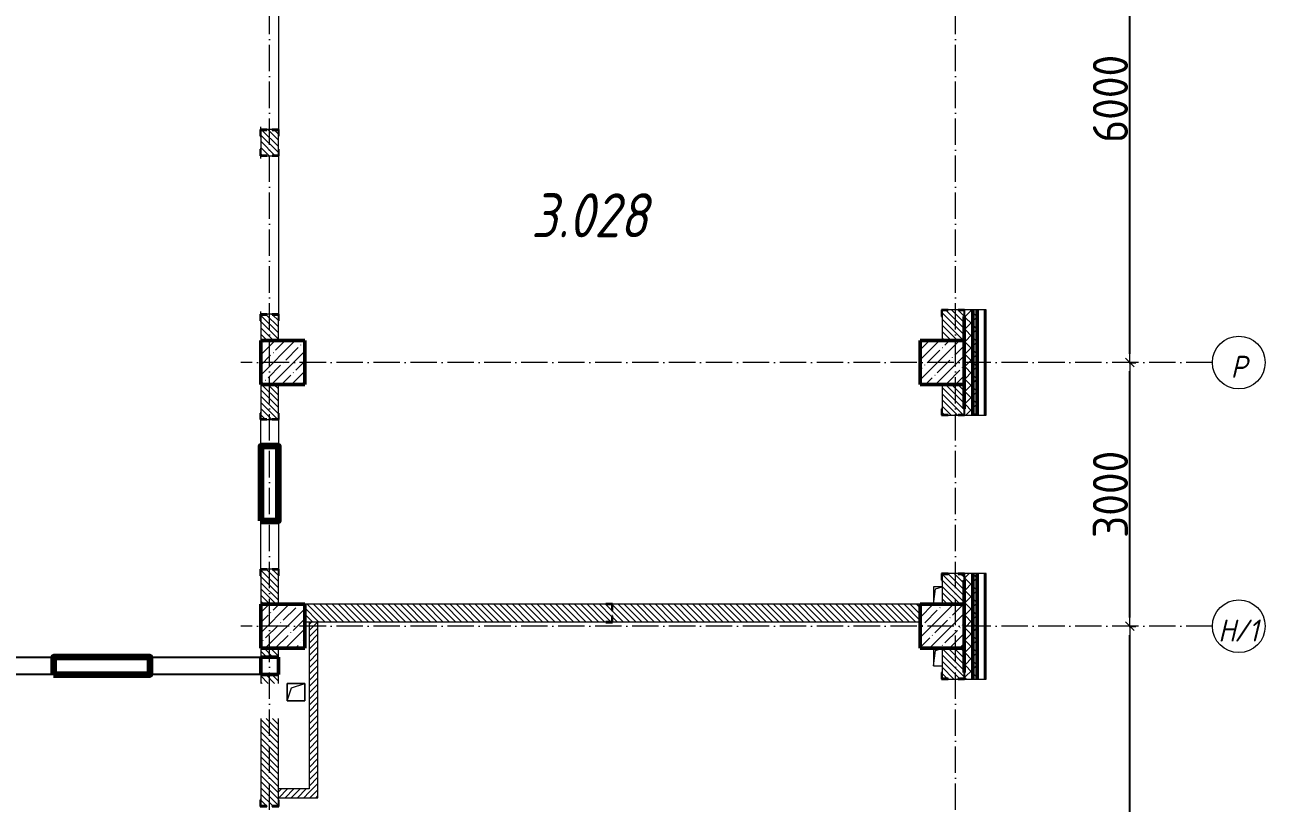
# Model space of a CAD drawing. Header units: millimetres. Extents: x -356862 to 418287, y 0 to 839748.
# Drawn here: x 232995 to 247103, y 482334 to 491188 of the extents above; entities that cross this region are included whole.
import ezdxf

# ---------------------------------------------------------------- set-up
doc = ezdxf.new("R2010")
doc.units = ezdxf.units.MM
doc.linetypes.add('50_200_ШТРИХ_1Т_ш5_п1_п1_', pattern=[700, 500, -100, 0, -100])
for name, color, linetype, lineweight in [('9.7) Заделка 956 шт', 6, 'Continuous', 158), ('A-____-____-DIMS', 7, 'Continuous', 9), ('A-FLOR-____-OTLN', 7, 'Continuous', 9), ('A-GENM-____-MCUT', 7, 'Continuous', 25), ('A-GENM-____-OTLN', 7, 'Continuous', 9), ('A-GENM-____-OTLN-1', 7, 'Continuous', 25), ('A-WALL-____-MCUT-2', 7, 'Continuous', 50), ('A-WALL-____-MCUT-3', 7, 'Continuous', 9), ('A-WALL-____-PATT-1', 7, 'Continuous', 9), ('A-WALL-FNSH-MCUT-1', 7, 'Continuous', 9), ('I-WALL-____-OTLN', 7, 'Continuous', 9), ('S-COLS-____-MCUT', 7, 'Continuous', 50), ('S-COLS-____-OTLN', 7, 'Continuous', 9), ('S-GRID-____-IDEN', 7, 'Continuous', 9), ('S-GRID-____-OTLN-1', 7, '50_200_ШТРИХ_1Т_ш5_п1_п1_', 9), ('Марки помещений', 7, 'Continuous', 9)]:
    doc.layers.add(name, color=color, linetype=linetype, lineweight=lineweight)
doc.styles.add('ISOCPEUR_I', font='isocpeui.ttf', dxfattribs={"width": 0.9, "height": 2.5})
doc.styles.add('ISOCPEUR_I_2', font='isocpeui.ttf', dxfattribs={"width": 0.85, "height": 2.3})
doc.styles.add('СПДС', font='isocpeur.ttf', dxfattribs={"width": 0.9})
doc.dimstyles.new('Размера А3', dxfattribs={"dimtxt": 200, "dimasz": 100, "dimexe": 70, "dimexo": 100, "dimgap": 20, "dimtad": 1, "dimdec": 0, "dimrnd": 10, "dimzin": 0, "dimdsep": 46, "dimtxsty": 'СПДС', "dimblk": 'ARROWHEAD_6', "dimcen": 1, "dimclrd": 256, "dimclre": 256, "dimclrt": 256, "dimazin": 0, "dimtfac": 1, "dimtdec": 0, "dimtmove": 2, "dimatfit": 3, "dimfxl": 1, "dimtolj": 1, "dimtzin": 0, "dimarcsym": 0})
pattern_1 = [(135, (142429.057, 459015.94), (-35.35534, -35.35534), [])]
pattern_2 = [(45, (142429.06, 459015.94), (-70.71068, 70.71068), []), (135, (142429.06, 459015.94), (-70.71068, -70.71068), [])]
pattern_3 = [(45, (142429.057, 459015.94), (-35.35534, 35.35534), [])]

# ---------------------------------------------------------------- blocks, each defined once
blk = doc.blocks.new('BSC_Колонна _Прямоугольная - 500х500-V31-АР1_План отверстий 3 этажа в осях 1-64_А-ГГ')
at = {"layer": 'S-COLS-____-OTLN'}
h = blk.add_hatch(dxfattribs=at)
h.set_pattern_fill('FP_68', color=256, style=0, pattern_type=2)
h.set_pattern_definition([(45, (-101000, -25331.04), (-114.04925, 114.04925), []), (45, (-100885.95, -25331.04), (-114.04925, 114.04925), [201.613, -40.323, 3.353, -36.97])])
h.paths.add_polyline_path([(-250, -250), (250, -250), (250, 250), (-250, 250)], flags=0)
at = {"layer": 'S-COLS-____-MCUT'}
for p, q in [((250, 250), (-250, 250)), ((-250, 250), (-250, -250)), ((250, -250), (250, 250)), ((-250, -250), (250, -250))]:
    blk.add_line(p, q, dxfattribs=at)
blk = doc.blocks.new('BSC_Колонна _Прямоугольная - 500х500-V32-АР1_План отверстий 3 этажа в осях 1-64_А-ГГ')
at = {"layer": 'S-COLS-____-OTLN'}
h = blk.add_hatch(dxfattribs=at)
h.set_pattern_fill('FP_69', color=256, style=0, pattern_type=2)
h.set_pattern_definition([(45, (-93500, -25331.04), (-114.04925, 114.04925), []), (45, (-93385.95, -25331.04), (-114.04925, 114.04925), [201.613, -40.323, 3.353, -36.97])])
h.paths.add_polyline_path([(-250, -250), (250, -250), (250, 250), (-250, 250)], flags=0)
at = {"layer": 'S-COLS-____-MCUT'}
for p, q in [((250, 250), (-250, 250)), ((-250, 250), (-250, -250)), ((250, -250), (250, 250)), ((-250, -250), (250, -250))]:
    blk.add_line(p, q, dxfattribs=at)
blk = doc.blocks.new('BSC_Колонна _Прямоугольная - 500х500-V39-АР1_План отверстий 3 этажа в осях 1-64_А-ГГ')
at = {"layer": 'S-COLS-____-OTLN'}
h = blk.add_hatch(dxfattribs=at)
h.set_pattern_fill('FP_76', color=256, style=0, pattern_type=2)
h.set_pattern_definition([(45, (-101000, -28331.04), (-114.04925, 114.04925), []), (45, (-100885.95, -28331.04), (-114.04925, 114.04925), [201.613, -40.323, 3.353, -36.97])])
h.paths.add_polyline_path([(-250, -250), (250, -250), (250, 250), (-250, 250), (-250, -76)], flags=0)
at = {"layer": 'S-COLS-____-MCUT'}
for p, q in [((250, 250), (-250, 250)), ((-250, 250), (-250, -250)), ((250, -250), (250, 250)), ((-250, -250), (250, -250))]:
    blk.add_line(p, q, dxfattribs=at)
blk = doc.blocks.new('BSC_Колонна _Прямоугольная - 500х500-V40-АР1_План отверстий 3 этажа в осях 1-64_А-ГГ')
at = {"layer": 'S-COLS-____-OTLN'}
h = blk.add_hatch(dxfattribs=at)
h.set_pattern_fill('FP_77', color=256, style=0, pattern_type=2)
h.set_pattern_definition([(45, (-93500, -28331.04), (-114.04925, 114.04925), []), (45, (-93385.95, -28331.04), (-114.04925, 114.04925), [201.613, -40.323, 3.353, -36.97])])
h.paths.add_polyline_path([(-250, -250), (250, -250), (250, 250), (-250, 250), (-250, -76)], flags=0)
at = {"layer": 'S-COLS-____-MCUT'}
for p, q in [((250, 250), (-250, 250)), ((-250, 250), (-250, -250)), ((250, -250), (250, 250)), ((-250, -250), (250, -250))]:
    blk.add_line(p, q, dxfattribs=at)
blk = doc.blocks.new('Фахверк_СКБ_Уголок - 250_2700-27497298-АР1_План отверстий 3 этажа в осях 1-64_А-ГГ')
at = {"layer": 'A-GENM-____-MCUT'}
for p, q in [((200, 181), (125, 181)), ((125, 181), (125, 106)), ((131, 106), (131, 175)), ((131, 175), (200, 175)), ((200, 175), (200, 181)), ((125, 106), (131, 106)), ((131, -6), (125, -6)), ((125, -6), (125, -81)), ((125, -81), (200, -81)), ((131, -75), (131, -6)), ((200, -75), (131, -75)), ((200, -81), (200, -75))]:
    blk.add_line(p, q, dxfattribs=at)
blk = doc.blocks.new('154_Стойка_СКБ_Уголок - СМ-2480_200-28346303-АР1_План отверстий 3 этажа в осях 1-64_А-ГГ')
at = {"layer": 'A-GENM-____-MCUT'}
for p, q in [((125, 156), (125, 81)), ((200, 156), (125, 156)), ((131, 81), (131, 150)), ((131, 150), (200, 150)), ((200, 150), (200, 156)), ((125, 81), (131, 81)), ((131, 19), (125, 19)), ((125, 19), (125, -56)), ((131, -50), (131, 19)), ((125, -56), (200, -56)), ((200, -50), (131, -50)), ((200, -56), (200, -50))]:
    blk.add_line(p, q, dxfattribs=at)
blk = doc.blocks.new('Стойка_Влож_Полоса боковая - Полоса-28213942-АР1_План отверстий 3 этажа в осях 1-64_А-ГГ')
at = {"layer": 'A-GENM-____-OTLN'}
for p, q in [((-5, 60), (0, 60)), ((-5, -60), (-5, 60)), ((0, 31), (0, -31)), ((0, -60), (-5, -60))]:
    blk.add_line(p, q, dxfattribs=at)
blk = doc.blocks.new('Фахверк_СКБ_Уголок - 200_3960-28268576-АР1_План отверстий 3 этажа в осях 1-64_А-ГГ')
at = {"layer": 'A-GENM-____-MCUT'}
for p, q in [((200, 156), (125, 156)), ((125, 156), (125, 81)), ((131, 81), (131, 150)), ((131, 150), (200, 150)), ((200, 150), (200, 156)), ((125, 81), (131, 81)), ((131, 19), (125, 19)), ((125, 19), (125, -56)), ((131, -50), (131, 19)), ((125, -56), (200, -56)), ((200, -50), (131, -50)), ((200, -56), (200, -50))]:
    blk.add_line(p, q, dxfattribs=at)
blk = doc.blocks.new('Фахверк_СКБ_Уголок - 200_3960_зеркало-28268689-АР1_План отверстий 3 этажа в осях 1-64_А-ГГ')
at = {"layer": 'A-GENM-____-MCUT'}
for p, q in [((200, 156), (125, 156)), ((125, 156), (125, 81)), ((131, 81), (131, 150)), ((131, 150), (200, 150)), ((200, 150), (200, 156)), ((125, 81), (131, 81)), ((131, 19), (125, 19)), ((125, 19), (125, -56)), ((131, -50), (131, 19)), ((125, -56), (200, -56)), ((200, -50), (131, -50)), ((200, -56), (200, -50))]:
    blk.add_line(p, q, dxfattribs=at)
blk = doc.blocks.new('Фахверк_СКБ_Уголок - 200_3550-28267367-АР1_План отверстий 3 этажа в осях 1-64_А-ГГ')
at = {"layer": 'A-GENM-____-MCUT'}
for p, q in [((200, 156), (125, 156)), ((125, 156), (125, 81)), ((131, 81), (131, 150)), ((131, 150), (200, 150)), ((200, 150), (200, 156)), ((125, 81), (131, 81)), ((131, 19), (125, 19)), ((125, 19), (125, -56)), ((131, -50), (131, 19)), ((125, -56), (200, -56)), ((200, -50), (131, -50)), ((200, -56), (200, -50))]:
    blk.add_line(p, q, dxfattribs=at)
blk = doc.blocks.new('AR_Отверстие прямоугольное _в плите_ - AR_Отверстие прямоугольное _в плите_-30458127-АР1_План отверстий 3 этажа в осях 1-64_А-ГГ')
at = {"layer": 'A-GENM-____-OTLN'}
for p, q in [((100, 100), (-100, 100)), ((-100, 100), (-100, -100)), ((-100, -100), (-50, 50)), ((-50, 50), (100, 100)), ((100, -100), (100, 100)), ((-100, -100), (100, -100))]:
    blk.add_line(p, q, dxfattribs=at)
blk = doc.blocks.new('AR_Отверстие прямоугольное _в плите_ - AR_Отверстие прямоугольное _в плите_-V179-АР1_План отверстий 3 этажа в осях 1-64_А-ГГ')
at = {"layer": 'A-GENM-____-OTLN'}
for p, q in [((50, 100), (-50, 100)), ((-50, 100), (-50, -100)), ((-50, -100), (-25, 75)), ((-25, 75), (50, 100))]:
    blk.add_line(p, q, dxfattribs=at)
blk = doc.blocks.new('AR_Отверстие прямоугольное _в плите_ - AR_Отверстие прямоугольное _в плите_-V178-АР1_План отверстий 3 этажа в осях 1-64_А-ГГ')
at = {"layer": 'A-GENM-____-OTLN'}
for p, q in [((-50, 100), (-50, -100)), ((-50, -100), (-25, 75)), ((-25, 75), (50, 100)), ((-50, -100), (50, -100))]:
    blk.add_line(p, q, dxfattribs=at)
blk = doc.blocks.new('BSC_Колонна _Прямоугольная1 - 200х200 _металл_-35216022-АР1_План отверстий 3 этажа в осях 1-64_А-ГГ')
at = {"layer": 'S-COLS-____-MCUT'}
for p, q in [((100, 100), (-100, 100)), ((-100, 100), (-100, -100)), ((100, -100), (100, 100)), ((-100, -100), (100, -100))]:
    blk.add_line(p, q, dxfattribs=at)
blk = doc.blocks.new('Ось сетки - Круг_Ø6_00__ISO-2_5_0_9K_-25732049-АР1_План отверстий 3 этажа в осях 1-64_А-ГГ')
at = {"layer": 'S-GRID-____-IDEN'}
blk.add_circle((0, 0), 3, dxfattribs=at)
blk = doc.blocks.new('ARROWHEAD_6')
at = {"color": 0, "linetype": 'Continuous'}
for p, q in [((0, 0), (-1, 0)), ((-0.5, -0.5), (0.5, 0.5))]:
    blk.add_line(p, q, dxfattribs=at)
blk = doc.blocks.new('*D2671')
at = {"layer": 'A-____-____-DIMS', "lineweight": -2, "transparency": 16777216}
for p, q in [((245557, 484347), (245633, 484347)), ((245563, 478447), (245563, 484247)), ((245557, 478347), (245633, 478347))]:
    blk.add_line(p, q, dxfattribs=at)
at = {"layer": 'Defpoints', "color": 0, "transparency": 16777216}
for p in [(245457, 484347), (245563, 484347), (245457, 478347)]:
    blk.add_point(p, dxfattribs=at)
at = {"layer": 'A-____-____-DIMS', "lineweight": -2, "transparency": 16777216, "xscale": 100, "yscale": 100, "zscale": 100}
for p, rotation in [((245563, 484347), 90), ((245563, 478347), 270)]:
    blk.add_blockref('ARROWHEAD_6', p, dxfattribs=dict(at, rotation=rotation))
at = {"layer": 'A-____-____-DIMS', "transparency": 16777216, "insert": (245343, 481347), "char_height": 400, "attachment_point": 5, "rotation": 90, "style": 'СПДС'}
blk.add_mtext('\\A1;6000', dxfattribs=at)
blk = doc.blocks.new('*D2672')
at = {"layer": 'A-____-____-DIMS', "lineweight": -2, "transparency": 16777216}
for p, q in [((245557, 487347), (245633, 487347)), ((245563, 484447), (245563, 487247)), ((245557, 484347), (245633, 484347))]:
    blk.add_line(p, q, dxfattribs=at)
at = {"layer": 'Defpoints', "color": 0, "transparency": 16777216}
for p in [(245457, 487347), (245563, 487347), (245457, 484347)]:
    blk.add_point(p, dxfattribs=at)
at = {"layer": 'A-____-____-DIMS', "lineweight": -2, "transparency": 16777216, "xscale": 100, "yscale": 100, "zscale": 100}
for p, rotation in [((245563, 487347), 90), ((245563, 484347), 270)]:
    blk.add_blockref('ARROWHEAD_6', p, dxfattribs=dict(at, rotation=rotation))
at = {"layer": 'A-____-____-DIMS', "transparency": 16777216, "insert": (245343, 485847), "char_height": 400, "attachment_point": 5, "rotation": 90, "style": 'СПДС'}
blk.add_mtext('\\A1;3000', dxfattribs=at)
blk = doc.blocks.new('*D2673')
at = {"layer": 'A-____-____-DIMS', "lineweight": -2, "transparency": 16777216}
for p, q in [((245557, 493347), (245633, 493347)), ((245563, 487447), (245563, 493247)), ((245557, 487347), (245633, 487347))]:
    blk.add_line(p, q, dxfattribs=at)
at = {"layer": 'Defpoints', "color": 0, "transparency": 16777216}
for p in [(245457, 493347), (245563, 493347), (245457, 487347)]:
    blk.add_point(p, dxfattribs=at)
at = {"layer": 'A-____-____-DIMS', "lineweight": -2, "transparency": 16777216, "xscale": 100, "yscale": 100, "zscale": 100}
for p, rotation in [((245563, 493347), 90), ((245563, 487347), 270)]:
    blk.add_blockref('ARROWHEAD_6', p, dxfattribs=dict(at, rotation=rotation))
at = {"layer": 'A-____-____-DIMS', "transparency": 16777216, "insert": (245343, 490347), "char_height": 400, "attachment_point": 5, "rotation": 90, "style": 'СПДС'}
blk.add_mtext('\\A1;6000', dxfattribs=at)

msp = doc.modelspace()

# ---------------------------------------------------------------- hatches: boundary and pattern name
at = {"layer": 'A-WALL-____-PATT-1'}
h = msp.add_hatch(dxfattribs=at)
h.set_pattern_fill('FP_1', color=256, style=0, pattern_type=2)
h.set_pattern_definition(pattern_2)
h.paths.add_polyline_path([(243779.0567, 456996.983), (243779.0567, 457946.983), (243685.0567, 457946.983), (243685.0567, 457871.983), (243679.0567, 457871.983), (243679.0567, 456996.983)], flags=0)
h.paths.add_polyline_path([(243685.0567, 459746.983), (243779.0567, 459746.983), (243779.0567, 460946.983), (243685.0567, 460946.983), (243685.0567, 460871.983), (243679.0567, 460871.983), (243679.0567, 459821.983), (243685.0567, 459821.983), (243685.0567, 459749.9943)], flags=0)
h.paths.add_polyline_path([(243779.0567, 462746.983), (243779.0567, 463946.983), (243685.0567, 463946.983), (243685.0567, 463871.983), (243679.0567, 463871.983), (243679.0567, 462821.983), (243685.0567, 462821.983), (243685.0567, 462746.983)], flags=0)
h.paths.add_polyline_path([(243779.0567, 465746.983), (243779.0567, 466946.983), (243685.0567, 466946.983), (243685.0567, 466871.983), (243679.0567, 466871.983), (243679.0567, 465821.983), (243685.0567, 465821.983), (243685.0567, 465746.983)], flags=0)
h.paths.add_polyline_path([(243685.0567, 468746.983), (243779.0567, 468746.983), (243779.0567, 469946.983), (243685.0567, 469946.983), (243685.0567, 469871.983), (243679.0567, 469871.983), (243679.0567, 468821.983), (243685.0567, 468821.983), (243685.0567, 468752.983)], flags=0)
h.paths.add_polyline_path([(243685.0567, 474746.983), (243779.0567, 474746.983), (243779.0567, 475946.983), (243685.0567, 475946.983), (243685.0567, 475871.983), (243679.0567, 475871.983), (243679.0567, 474821.983), (243685.0567, 474821.983), (243685.0567, 474752.983)], flags=0)
h.paths.add_polyline_path([(243685.0567, 477746.983), (243779.0567, 477746.983), (243779.0567, 478946.983), (243685.0567, 478946.983), (243685.0567, 478871.983), (243679.0567, 478871.983), (243679.0567, 477821.983), (243685.0567, 477821.983), (243685.0567, 477752.983)], flags=0)
h.paths.add_polyline_path([(243779.0567, 480746.983), (243779.0567, 481946.983), (243685.0567, 481946.983), (243685.0567, 481871.983), (243679.0567, 481871.983), (243679.0567, 480821.983), (243685.0567, 480821.983), (243685.0567, 480746.983)], flags=0)
h.paths.add_polyline_path([(243685.0567, 483746.983), (243779.0567, 483746.983), (243779.0567, 484946.983), (243685.0567, 484946.983), (243685.0567, 484871.983), (243679.0567, 484871.983), (243679.0567, 483821.983), (243685.0567, 483821.983), (243685.0567, 483752.983)], flags=0)
h.paths.add_polyline_path([(243779.0567, 486746.983), (243779.0567, 487946.983), (243685.0567, 487946.983), (243685.0567, 487871.983), (243679.0567, 487871.983), (243679.0567, 486821.983), (243685.0567, 486821.983), (243685.0567, 486746.983)], flags=0)
h.paths.add_polyline_path([(243779.0567, 492746.983), (243779.0567, 493946.983), (243685.0567, 493946.983), (243685.0567, 493871.983), (243679.0567, 493871.983), (243679.0567, 492821.983), (243685.0567, 492821.983), (243685.0567, 492746.983)], flags=0)
h.paths.add_polyline_path([(243685.0567, 495746.983), (243779.0567, 495746.983), (243779.0567, 496946.983), (243685.0567, 496946.983), (243685.0567, 496871.983), (243679.0567, 496871.983), (243679.0567, 495821.983), (243685.0567, 495821.983), (243685.0567, 495752.983)], flags=0)
h.paths.add_polyline_path([(243779.0567, 498746.983), (243779.0567, 499946.983), (243685.0567, 499946.983), (243685.0567, 499871.983), (243679.0567, 499871.983), (243679.0567, 498821.983), (243685.0567, 498821.983), (243685.0567, 498746.983)], flags=0)
h.paths.add_polyline_path([(243779.0567, 504746.983), (243779.0567, 505811.983), (243679.0567, 505811.983), (243679.0567, 504821.983), (243685.0567, 504821.983), (243685.0567, 504746.983)], flags=0)
h = msp.add_hatch(dxfattribs=at)
h.set_pattern_fill('FP_1', color=256, style=0, pattern_type=2)
h.set_pattern_definition(pattern_2)
h.paths.add_polyline_path([(243779.0567, 456946.983), (243829.0567, 456946.983), (243829.0567, 457946.983), (243779.0567, 457946.983), (243779.0567, 456996.983)], flags=0)
h.paths.add_polyline_path([(243779.0567, 459746.983), (243829.0567, 459746.983), (243829.0567, 460946.983), (243779.0567, 460946.983), (243779.0567, 459749.9943)], flags=0)
h.paths.add_polyline_path([(243829.0567, 462746.983), (243829.0567, 463946.983), (243779.0567, 463946.983), (243779.0567, 462746.983)], flags=0)
h.paths.add_polyline_path([(243829.0567, 465746.983), (243829.0567, 466946.983), (243779.0567, 466946.983), (243779.0567, 465746.983)], flags=0)
h.paths.add_polyline_path([(243779.0567, 468746.983), (243829.0567, 468746.983), (243829.0567, 469946.983), (243779.0567, 469946.983), (243779.0567, 469210.3284)], flags=0)
h.paths.add_polyline_path([(243779.0567, 474746.983), (243829.0567, 474746.983), (243829.0567, 475946.983), (243779.0567, 475946.983), (243779.0567, 475230.541)], flags=0)
h.paths.add_polyline_path([(243829.0567, 477746.983), (243829.0567, 478946.983), (243779.0567, 478946.983), (243779.0567, 477746.983)], flags=0)
h.paths.add_polyline_path([(243829.0567, 480746.983), (243829.0567, 481946.983), (243779.0567, 481946.983), (243779.0567, 480746.983)], flags=0)
h.paths.add_polyline_path([(243779.0567, 483746.983), (243829.0567, 483746.983), (243829.0567, 484946.983), (243779.0567, 484946.983), (243779.0567, 483830.8448)], flags=0)
h.paths.add_polyline_path([(243779.0567, 486746.983), (243829.0567, 486746.983), (243829.0567, 487946.983), (243779.0567, 487946.983), (243779.0567, 487270.9663)], flags=0)
h.paths.add_polyline_path([(243779.0567, 492746.983), (243829.0567, 492746.983), (243829.0567, 493946.983), (243779.0567, 493946.983), (243779.0567, 493291.1789)], flags=0)
h.paths.add_polyline_path([(243829.0567, 495746.983), (243829.0567, 496946.983), (243779.0567, 496946.983), (243779.0567, 495746.983)], flags=0)
h.paths.add_polyline_path([(243779.0567, 498746.983), (243829.0567, 498746.983), (243829.0567, 499946.983), (243779.0567, 499946.983), (243779.0567, 499311.3916)], flags=0)
h.paths.add_polyline_path([(243779.0567, 504746.983), (243829.0567, 504746.983), (243829.0567, 505811.983), (243779.0567, 505811.983), (243779.0567, 505331.6042)], flags=0)
h = msp.add_hatch(dxfattribs=at)
h.set_pattern_fill('FP_3', color=256, style=0, pattern_type=2)
h.set_pattern_definition([(45, (142429.06, 459015.94), (-85.53659, 85.53659), []), (45, (142486.08, 459015.94), (-85.53659, 85.53659), [])])
h.paths.add_polyline_path([(243909.0567, 456846.983), (243929.0567, 456846.983), (243929.0567, 457946.983), (243909.0567, 457946.983), (243909.0567, 456866.983)], flags=0)
h.paths.add_polyline_path([(243929.0567, 459746.983), (243929.0567, 460946.983), (243909.0567, 460946.983), (243909.0567, 459746.983)], flags=0)
h.paths.add_polyline_path([(243909.0567, 462746.983), (243929.0567, 462746.983), (243929.0567, 463946.983), (243909.0567, 463946.983), (243909.0567, 463190.1158)], flags=0)
h.paths.add_polyline_path([(243909.0567, 465746.983), (243929.0567, 465746.983), (243929.0567, 466946.983), (243909.0567, 466946.983), (243909.0567, 465770.2069)], flags=0)
h.paths.add_polyline_path([(243929.0567, 468746.983), (243929.0567, 469946.983), (243909.0567, 469946.983), (243909.0567, 468746.983)], flags=0)
h.paths.add_polyline_path([(243929.0567, 474746.983), (243929.0567, 475946.983), (243909.0567, 475946.983), (243909.0567, 474746.983)], flags=0)
h.paths.add_polyline_path([(243929.0567, 477746.983), (243929.0567, 478946.983), (243909.0567, 478946.983), (243909.0567, 477746.983)], flags=0)
h.paths.add_polyline_path([(243929.0567, 480746.983), (243929.0567, 481946.983), (243909.0567, 481946.983), (243909.0567, 480746.983)], flags=0)
h.paths.add_polyline_path([(243909.0567, 483746.983), (243929.0567, 483746.983), (243929.0567, 484946.983), (243909.0567, 484946.983), (243909.0567, 483830.8448)], flags=0)
h.paths.add_polyline_path([(243929.0567, 486746.983), (243929.0567, 487946.983), (243909.0567, 487946.983), (243909.0567, 486746.983)], flags=0)
h.paths.add_polyline_path([(243929.0567, 492746.983), (243929.0567, 493946.983), (243909.0567, 493946.983), (243909.0567, 492746.983)], flags=0)
h.paths.add_polyline_path([(243909.0567, 495746.983), (243929.0567, 495746.983), (243929.0567, 496946.983), (243909.0567, 496946.983), (243909.0567, 495871.2701)], flags=0)
h.paths.add_polyline_path([(243929.0567, 498746.983), (243929.0567, 499946.983), (243909.0567, 499946.983), (243909.0567, 498746.983)], flags=0)
h.paths.add_polyline_path([(243929.0567, 504746.983), (243929.0567, 505811.983), (243909.0567, 505811.983), (243909.0567, 504746.983)], flags=0)
h = msp.add_hatch(dxfattribs=at)
h.set_pattern_fill('FP_6', color=256, style=0, pattern_type=2)
h.set_pattern_definition(pattern_1)
h.paths.add_polyline_path([(235879.0567, 487596.983), (235879.0567, 487890.983), (235810.0567, 487890.983), (235810.0567, 487896.983), (235748.0567, 487896.983), (235748.0567, 487890.983), (235679.0567, 487890.983), (235679.0567, 487596.983)], flags=0)
h.paths.add_polyline_path([(235748.0567, 489696.983), (235810.0567, 489696.983), (235810.0567, 489702.983), (235879.0567, 489702.983), (235879.0567, 489990.983), (235810.0567, 489990.983), (235810.0567, 489996.983), (235748.0567, 489996.983), (235748.0567, 489990.983), (235679.0567, 489990.983), (235679.0567, 489702.983), (235748.0567, 489702.983)], flags=0)
h.paths.add_polyline_path([(235748.0567, 491796.983), (235810.0567, 491796.983), (235810.0567, 491802.983), (235879.0567, 491802.983), (235879.0567, 493096.983), (235679.0567, 493096.983), (235679.0567, 491802.983), (235748.0567, 491802.983)], flags=0)
h = msp.add_hatch(dxfattribs=at)
h.set_pattern_fill('FP_6', color=256, style=0, pattern_type=2)
h.set_pattern_definition(pattern_1)
h.paths.add_polyline_path([(243429.0567, 487596.983), (243679.0567, 487596.983), (243679.0567, 487940.983), (243610.0567, 487940.983), (243610.0567, 487946.983), (243498.0567, 487946.983), (243498.0567, 487940.983), (243429.0567, 487940.983), (243429.0567, 487871.983)], flags=0)
h.paths.add_polyline_path([(243498.0567, 492746.983), (243610.0567, 492746.983), (243610.0567, 492752.983), (243679.0567, 492752.983), (243679.0567, 493096.983), (243429.0567, 493096.983), (243429.0567, 492752.983), (243498.0567, 492752.983)], flags=0)
h = msp.add_hatch(dxfattribs=at)
h.set_pattern_fill('FP_6', color=256, style=0, pattern_type=2)
h.set_pattern_definition(pattern_1)
h.paths.add_polyline_path([(235839.0567, 484596.983), (235879.0567, 484596.983), (235879.0567, 484990.983), (235810.0567, 484990.983), (235810.0567, 484996.983), (235748.0567, 484996.983), (235748.0567, 484990.983), (235679.0567, 484990.983), (235679.0567, 484596.983), (235719.0567, 484596.983)], flags=0)
h.paths.add_polyline_path([(235748.0567, 486696.983), (235810.0567, 486696.983), (235810.0567, 486702.983), (235879.0567, 486702.983), (235879.0567, 487096.983), (235679.0567, 487096.983), (235679.0567, 486702.983), (235748.0567, 486702.983)], flags=0)
h = msp.add_hatch(dxfattribs=at)
h.set_pattern_fill('FP_6', color=256, style=0, pattern_type=2)
h.set_pattern_definition(pattern_1)
h.paths.add_polyline_path([(243429.0567, 484596.983), (243679.0567, 484596.983), (243679.0567, 484940.983), (243610.0567, 484940.983), (243610.0567, 484946.983), (243498.0567, 484946.983), (243498.0567, 484940.983), (243429.0567, 484940.983), (243429.0567, 484690.8752)], flags=0)
h.paths.add_polyline_path([(243610.0567, 486746.983), (243610.0567, 486752.983), (243679.0567, 486752.983), (243679.0567, 487096.983), (243429.0567, 487096.983), (243429.0567, 486752.983), (243498.0567, 486752.983), (243498.0567, 486746.983)], flags=0)
h = msp.add_hatch(dxfattribs=at)
h.set_pattern_fill('FP_6', color=256, style=0, pattern_type=2)
h.set_pattern_definition(pattern_1)
h.paths.add_polyline_path([(243179.0567, 484396.983), (243179.0567, 484596.983), (239679.0567, 484596.983), (239679.0567, 484527.983), (239673.0567, 484527.983), (239673.0567, 484596.983), (236179.0567, 484596.983), (236179.0567, 484396.983), (239673.0567, 484396.983), (239673.0567, 484465.983), (239679.0567, 484465.983), (239679.0567, 484396.983), (243160.8442, 484396.983)], flags=0)
h = msp.add_hatch(dxfattribs=at)
h.set_pattern_fill('FP_5', color=256, style=0, pattern_type=2)
h.set_pattern_definition(pattern_3)
h.paths.add_polyline_path([(236329.0567, 482396.983), (236329.0567, 484396.983), (236229.0567, 484396.983), (236229.0567, 482396.983)], flags=0)
h = msp.add_hatch(dxfattribs=at)
h.set_pattern_fill('FP_6', color=256, style=0, pattern_type=2)
h.set_pattern_definition(pattern_1)
h.paths.add_polyline_path([(235679.0567, 478596.983), (235879.0567, 478596.983), (235879.0567, 479996.983), (235679.0567, 479996.983)], flags=0)
h.paths.add_polyline_path([(235679.0567, 480996.983), (235879.0567, 480996.983), (235879.0567, 481390.983), (235810.0567, 481390.983), (235810.0567, 481396.983), (235748.0567, 481396.983), (235748.0567, 481390.983), (235679.0567, 481390.983), (235679.0567, 481321.983)], flags=0)
h.paths.add_polyline_path([(235810.0567, 482296.983), (235810.0567, 482302.983), (235879.0567, 482302.983), (235879.0567, 483296.983), (235679.0567, 483296.983), (235679.0567, 482302.983), (235748.0567, 482302.983), (235748.0567, 482296.983)], flags=0)
h.paths.add_polyline_path([(235723.5012, 483696.983), (235879.0567, 483696.983), (235879.0567, 483796.983), (235679.0567, 483796.983), (235679.0567, 483696.983)], flags=0)
h.paths.add_polyline_path([(235879.0567, 483996.983), (235879.0567, 484096.983), (235679.0567, 484096.983), (235679.0567, 483996.983), (235690.1678, 483996.983)], flags=0)
h = msp.add_hatch(dxfattribs=at)
h.set_pattern_fill('FP_6', color=256, style=0, pattern_type=2)
h.set_pattern_definition(pattern_1)
h.paths.add_polyline_path([(243679.0567, 478596.983), (243679.0567, 478940.983), (243610.0567, 478940.983), (243610.0567, 478946.983), (243498.0567, 478946.983), (243498.0567, 478940.983), (243429.0567, 478940.983), (243429.0567, 478596.983)], flags=0)
h.paths.add_polyline_path([(243610.0567, 480746.983), (243610.0567, 480752.983), (243679.0567, 480752.983), (243679.0567, 481940.983), (243610.0567, 481940.983), (243610.0567, 481946.983), (243498.0567, 481946.983), (243498.0567, 481940.983), (243429.0567, 481940.983), (243429.0567, 480752.983), (243498.0567, 480752.983), (243498.0567, 480746.983)], flags=0)
h.paths.add_polyline_path([(243498.0567, 483746.983), (243610.0567, 483746.983), (243610.0567, 483752.983), (243679.0567, 483752.983), (243679.0567, 484096.983), (243429.0567, 484096.983), (243429.0567, 483752.983), (243498.0567, 483752.983)], flags=0)
h = msp.add_hatch(dxfattribs=at)
h.set_pattern_fill('FP_5', color=256, style=0, pattern_type=2)
h.set_pattern_definition(pattern_3)
h.paths.add_polyline_path([(235879.0567, 482396.983), (236229.0567, 482396.983), (236229.0567, 482496.983), (235879.0567, 482496.983)], flags=0)

# ---------------------------------------------------------------- linework, layer by layer
msp.add_lwpolyline([(235679.0567, 483796.983), (232279.0567, 483796.983), (232279.0567, 483996.983), (235679.0567, 483996.983)], close=True)
at = {"layer": '9.7) Заделка 956 шт'}
for points in [[(235679.0567, 485546.983), (235879.0567, 485546.983), (235879.0567, 486396.983), (235679.0567, 486396.983)], [(233320.8541, 483796.983), (234420.8541, 483796.983), (234420.8541, 483996.983), (233320.8541, 483996.983)]]:
    msp.add_lwpolyline(points, close=True, dxfattribs=at)
at = {"layer": 'A-FLOR-____-OTLN'}
for p, q in [((235979.0567, 483696.983), (236179.0567, 483696.983)), ((235979.0567, 483496.983), (235979.0567, 483696.983)), ((236179.0567, 483696.983), (236179.0567, 483496.983)), ((236179.0567, 483496.983), (235979.0567, 483496.983))]:
    msp.add_line(p, q, dxfattribs=at)
at = {"layer": 'A-WALL-____-MCUT-2'}
for p, q in [((243679.0567, 487871.983), (243679.0567, 487596.983)), ((243679.0567, 487596.983), (243679.0567, 487871.983)), ((243779.0567, 486746.983), (243779.0567, 487946.983)), ((243829.0567, 486746.983), (243829.0567, 487946.983)), ((243679.0567, 487096.983), (243679.0567, 486821.983)), ((243679.0567, 486821.983), (243679.0567, 487096.983)), ((243779.0567, 483746.983), (243779.0567, 484946.983)), ((243829.0567, 483746.983), (243829.0567, 484946.983)), ((243679.0567, 484871.983), (243679.0567, 484596.983)), ((243679.0567, 484596.983), (243679.0567, 484871.983)), ((243679.0567, 484096.983), (243679.0567, 483821.983)), ((243679.0567, 483821.983), (243679.0567, 484096.983))]:
    msp.add_line(p, q, dxfattribs=at)
at = {"layer": 'A-WALL-____-MCUT-3'}
for p, q in [((235810.0567, 489996.983), (235748.0567, 489996.983)), ((235679.0567, 489921.983), (235679.0567, 489771.983)), ((235879.0567, 489771.983), (235879.0567, 489921.983)), ((235748.0567, 489696.983), (235810.0567, 489696.983)), ((235810.0567, 487896.983), (235748.0567, 487896.983)), ((243429.0567, 487871.983), (243429.0567, 487596.983)), ((243610.0567, 487946.983), (243498.0567, 487946.983)), ((243909.0567, 487946.983), (243685.0567, 487946.983)), ((243909.0567, 486746.983), (243909.0567, 487946.983)), ((235679.0567, 487821.983), (235679.0567, 487596.983)), ((235879.0567, 487596.983), (235879.0567, 487821.983)), ((235679.0567, 487096.983), (235679.0567, 486771.983)), ((235879.0567, 486771.983), (235879.0567, 487096.983)), ((243429.0567, 487096.983), (243429.0567, 486821.983)), ((243498.0567, 486746.983), (243610.0567, 486746.983)), ((243685.0567, 486746.983), (243909.0567, 486746.983)), ((235748.0567, 486696.983), (235810.0567, 486696.983)), ((235679.0567, 484921.983), (235679.0567, 484596.983)), ((235879.0567, 484596.983), (235879.0567, 484921.983)), ((243610.0567, 484946.983), (243498.0567, 484946.983)), ((243909.0567, 484946.983), (243685.0567, 484946.983)), ((243909.0567, 483746.983), (243909.0567, 484946.983)), ((243429.0567, 484871.983), (243429.0567, 484596.983)), ((239604.0567, 484596.983), (236179.0567, 484596.983)), ((243179.0567, 484596.983), (239679.0567, 484596.983)), ((236179.0567, 484396.983), (239604.0567, 484396.983)), ((239679.0567, 484396.983), (243179.0567, 484396.983)), ((235679.0567, 484096.983), (235679.0567, 483996.983)), ((235879.0567, 483996.983), (235879.0567, 484096.983)), ((243429.0567, 484096.983), (243429.0567, 483821.983)), ((235679.0567, 483796.983), (235679.0567, 483696.983)), ((235879.0567, 483696.983), (235879.0567, 483796.983)), ((243498.0567, 483746.983), (243610.0567, 483746.983)), ((243685.0567, 483746.983), (243909.0567, 483746.983)), ((235679.0567, 483296.983), (235679.0567, 482371.983)), ((235879.0567, 482371.983), (235879.0567, 483296.983))]:
    msp.add_line(p, q, dxfattribs=at)
at = {"layer": 'A-WALL-FNSH-MCUT-1'}
for p, q in [((243929.0567, 487946.983), (243909.0567, 487946.983)), ((243909.0567, 487946.983), (243909.0567, 486746.983)), ((243929.0567, 486746.983), (243929.0567, 487946.983)), ((243909.0567, 486746.983), (243929.0567, 486746.983)), ((243929.0567, 484946.983), (243909.0567, 484946.983)), ((243909.0567, 484946.983), (243909.0567, 483746.983)), ((243929.0567, 483746.983), (243929.0567, 484946.983)), ((236229.0567, 484396.983), (236229.0567, 482496.983)), ((236329.0567, 482396.983), (236329.0567, 484396.983)), ((243909.0567, 483746.983), (243929.0567, 483746.983)), ((236229.0567, 482496.983), (235879.0567, 482496.983)), ((235879.0567, 482396.983), (236329.0567, 482396.983))]:
    msp.add_line(p, q, dxfattribs=at)
at = {"layer": 'I-WALL-____-OTLN'}
for p, q in [((235879.0567, 491796.983), (235879.0567, 489996.983)), ((235679.0567, 489996.983), (235679.0567, 490026.983)), ((235679.0567, 489666.983), (235679.0567, 489696.983)), ((235879.0567, 489696.983), (235879.0567, 487896.983)), ((235679.0567, 487896.983), (235679.0567, 487926.983)), ((235679.0567, 486396.983), (235679.0567, 486696.983)), ((235879.0567, 486696.983), (235879.0567, 486396.983)), ((235679.0567, 484996.983), (235679.0567, 485546.983)), ((235879.0567, 485546.983), (235879.0567, 484996.983))]:
    msp.add_line(p, q, dxfattribs=at)
at = {"layer": 'S-GRID-____-OTLN-1', "color": 251, "ltscale": 0.6, "true_color": 0x636466}
for p, q in [((235779.0567, 454533.3346), (235779.0567, 508896.9006)), ((243579.0567, 454533.3346), (243579.0567, 508896.9006)), ((246503.4633, 487346.983), (235450.3211, 487346.983)), ((246503.4633, 484346.983), (235450.3211, 484346.983))]:
    msp.add_line(p, q, dxfattribs=at)

# ---------------------------------------------------------------- block references
at = {"layer": 'A-GENM-____-OTLN', "rotation": 269.9999999999999}
msp.add_blockref('Стойка_Влож_Полоса боковая - Полоса-28213942-АР1_План отверстий 3 этажа в осях 1-64_А-ГГ', (235779.0567, 484996.983), dxfattribs=at)
at = {"layer": 'A-GENM-____-OTLN'}
for name, p in [('AR_Отверстие прямоугольное _в плите_ - AR_Отверстие прямоугольное _в плите_-V179-АР1_План отверстий 3 этажа в осях 1-64_А-ГГ', (243379.0567, 484696.983)), ('AR_Отверстие прямоугольное _в плите_ - AR_Отверстие прямоугольное _в плите_-V178-АР1_План отверстий 3 этажа в осях 1-64_А-ГГ', (243379.0567, 483996.983)), ('AR_Отверстие прямоугольное _в плите_ - AR_Отверстие прямоугольное _в плите_-30458127-АР1_План отверстий 3 этажа в осях 1-64_А-ГГ', (236079.0567, 483596.983))]:
    msp.add_blockref(name, p, dxfattribs=at)
at = {"layer": 'A-GENM-____-OTLN-1'}
for name, p, rotation in [('Фахверк_СКБ_Уголок - 200_3960-28268576-АР1_План отверстий 3 этажа в осях 1-64_А-ГГ', (235729.0567, 490121.983), 269.9999999999999), ('Фахверк_СКБ_Уголок - 200_3960_зеркало-28268689-АР1_План отверстий 3 этажа в осях 1-64_А-ГГ', (235829.0567, 489571.983), 89.9999999999999), ('Фахверк_СКБ_Уголок - 200_3960-28268576-АР1_План отверстий 3 этажа в осях 1-64_А-ГГ', (235729.0567, 488021.983), 269.9999999999999), ('Фахверк_СКБ_Уголок - 250_2700-27497298-АР1_План отверстий 3 этажа в осях 1-64_А-ГГ', (243504.0567, 488071.983), 269.9999999999999), ('Фахверк_СКБ_Уголок - 200_3960-28268576-АР1_План отверстий 3 этажа в осях 1-64_А-ГГ', (235829.0567, 486571.983), 89.9999999999999), ('Фахверк_СКБ_Уголок - 250_2700-27497298-АР1_План отверстий 3 этажа в осях 1-64_А-ГГ', (243604.0567, 486621.983), 89.9999999999999), ('154_Стойка_СКБ_Уголок - СМ-2480_200-28346303-АР1_План отверстий 3 этажа в осях 1-64_А-ГГ', (235729.0567, 485121.983), 269.9999999999999), ('Фахверк_СКБ_Уголок - 250_2700-27497298-АР1_План отверстий 3 этажа в осях 1-64_А-ГГ', (243504.0567, 485071.983), 269.9999999999999), ('Фахверк_СКБ_Уголок - 200_3550-28267367-АР1_План отверстий 3 этажа в осях 1-64_А-ГГ', (239804.0567, 484546.983), 180), ('Фахверк_СКБ_Уголок - 250_2700-27497298-АР1_План отверстий 3 этажа в осях 1-64_А-ГГ', (243604.0567, 483621.983), 89.9999999999999), ('154_Стойка_СКБ_Уголок - СМ-2480_200-28346303-АР1_План отверстий 3 этажа в осях 1-64_А-ГГ', (235829.0567, 482171.983), 89.9999999999999)]:
    msp.add_blockref(name, p, dxfattribs=dict(at, rotation=rotation))
at = {"layer": 'S-COLS-____-OTLN'}
for name, p in [('BSC_Колонна _Прямоугольная - 500х500-V40-АР1_План отверстий 3 этажа в осях 1-64_А-ГГ', (235929.0567, 487346.983)), ('BSC_Колонна _Прямоугольная - 500х500-V39-АР1_План отверстий 3 этажа в осях 1-64_А-ГГ', (243429.0567, 487346.983)), ('BSC_Колонна _Прямоугольная - 500х500-V32-АР1_План отверстий 3 этажа в осях 1-64_А-ГГ', (235929.0567, 484346.983)), ('BSC_Колонна _Прямоугольная - 500х500-V31-АР1_План отверстий 3 этажа в осях 1-64_А-ГГ', (243429.0567, 484346.983))]:
    msp.add_blockref(name, p, dxfattribs=at)
at = {"layer": 'S-COLS-____-OTLN', "rotation": 270.0000000000001}
msp.add_blockref('BSC_Колонна _Прямоугольная1 - 200х200 _металл_-35216022-АР1_План отверстий 3 этажа в осях 1-64_А-ГГ', (235779.0567, 483896.983), dxfattribs=at)
at = {"layer": 'S-GRID-____-IDEN', "xscale": 99.99999999999993, "yscale": 99.99999999999993, "zscale": 99.99999999999993, "rotation": 89.9999999999998}
for p in [(246803.4633, 487346.983), (246803.4633, 484346.983)]:
    msp.add_blockref('Ось сетки - Круг_Ø6_00__ISO-2_5_0_9K_-25732049-АР1_План отверстий 3 этажа в осях 1-64_А-ГГ', p, dxfattribs=at)

# ---------------------------------------------------------------- texts
at = {"layer": 'S-GRID-____-IDEN', "char_height": 250, "attachment_point": 1, "style": 'ISOCPEUR_I'}
for s, insert, width in [('\\fISOCPEUR|b0|i1|c204|p34|;\\W.9;Р', (246710.6429, 487423.0588), 223.670812), ('\\fISOCPEUR|b0|i1|c204|p34|;\\W.9;Н', (246567.9929, 484423.0588), 223.670812), ('/1', (246752.5397, 484423.0588), 346.329)]:
    msp.add_mtext(s, dxfattribs=dict(at, insert=insert, width=width))
at = {"layer": 'Марки помещений', "insert": (238755.1763, 489271.518), "char_height": 500, "width": 785.65375, "attachment_point": 1, "style": 'ISOCPEUR_I_2'}
msp.add_mtext('3.028', dxfattribs=at)

# ---------------------------------------------------------------- dimensions: what is measured, and where the dimension line sits
at = {"layer": 'A-____-____-DIMS'}
for base, p1, p2, picture, middle in [((245563.2982, 493346.983), (245457.2322, 487346.983), (245457.2322, 493346.983), '*D2673', (245343.2982, 490346.983)), ((245563.2982, 487346.983), (245457.2322, 484346.983), (245457.2322, 487346.983), '*D2672', (245343.2982, 485846.983)), ((245563.2982, 484346.983), (245457.2322, 478346.983), (245457.2322, 484346.983), '*D2671', (245343.2982, 481346.983))]:
    dim = msp.add_linear_dim(base=base, p1=p1, p2=p2, angle=90, dimstyle='Размера А3', override={"dimtxt": 400}, dxfattribs=at)
    dim.commit()
    dim.dimension.update_dxf_attribs({"geometry": picture, "text_midpoint": middle})

doc.saveas('drawing.dxf')
